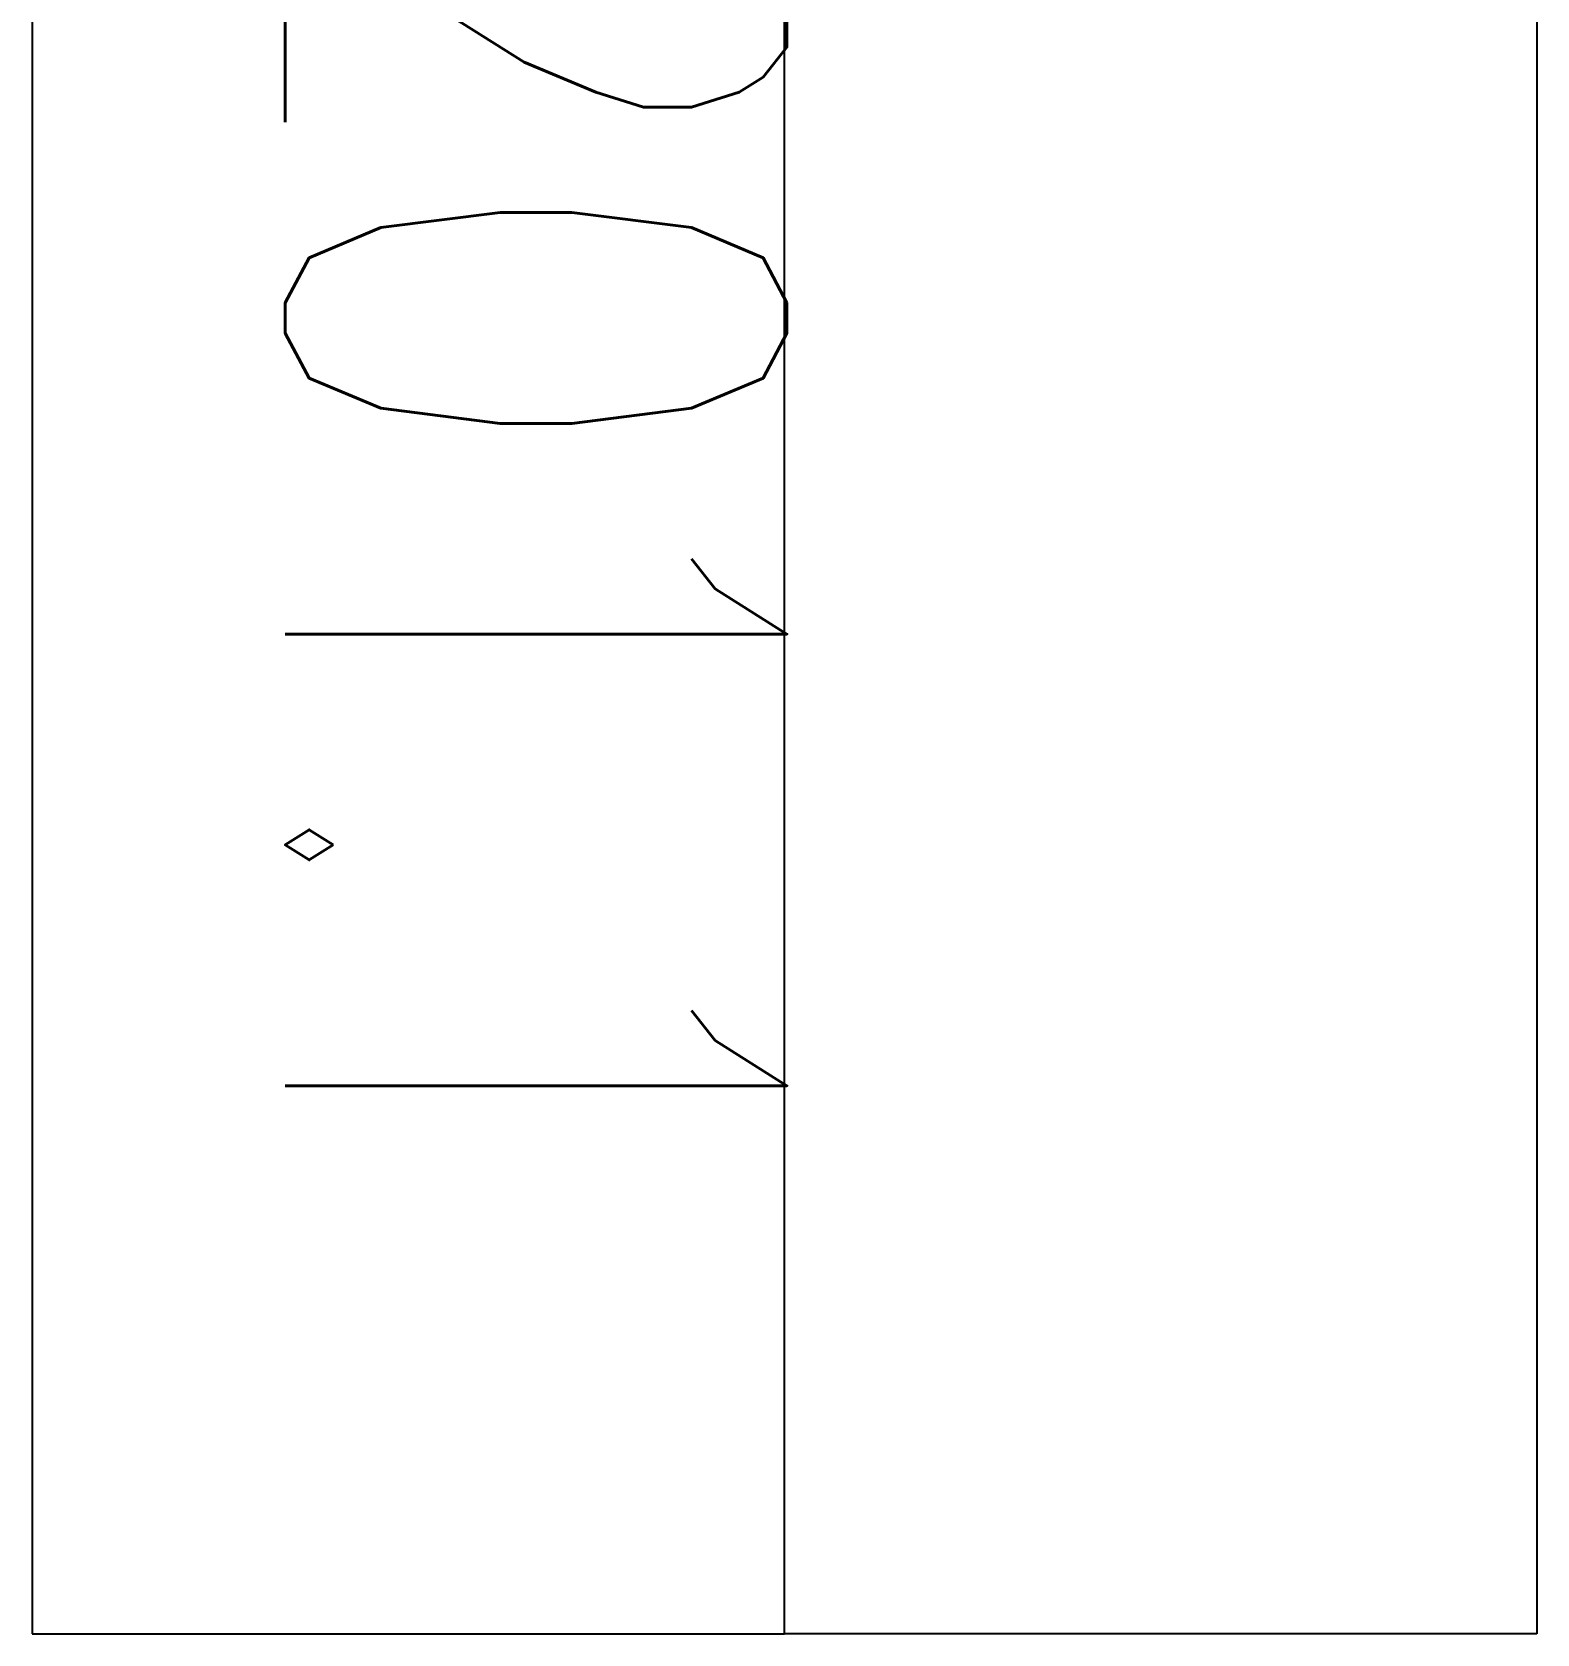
# Model space of a CAD drawing. Header units: millimetres. Extents: x -414464 to 1686, y -90036 to 108605.
# Drawn here: x -125006 to -124142, y -68132 to -67213 of the extents above; entities that cross this region are included whole.
import ezdxf

# ---------------------------------------------------------------- set-up
doc = ezdxf.new("R2010")
doc.units = ezdxf.units.MM
doc.header["$LTSCALE"] = 1000
doc.header["$MEASUREMENT"] = 0
doc.linetypes.add('$1$AUDIT_D_120904163729-0', pattern=[0])
doc.linetypes.add('$36$HIDDEN', pattern=[0.375, 0.25, -0.125])
for name, color, linetype in [('$0$A-HATCH -160', 251, '$1$AUDIT_D_120904163729-0'), ('$21$A-DIMENSIONS', 2, '$36$HIDDEN'), ('a-rcc', 3, 'Continuous'), ('T8(T9 IS SIMILAR) - DIMENSION & TEXTING$0$T8_REFUGE COLUMNS$0$a-section line', 92, 'Continuous'), ('T8(T9 IS SIMILAR)$1$$6$a-beam 2', 50, 'Continuous')]:
    doc.layers.add(name, color=color, linetype=linetype)
doc.styles.add('T8(T9 IS SIMILAR) - DIMENSION & TEXTING$1$T8_REFUGE COLUMNS$0$TEXT1', font='simplex.shx', dxfattribs={"width": 0.8})

# ---------------------------------------------------------------- blocks, each defined once
blk = doc.blocks.new('T8(T9 IS SIMILAR) - DIMENSION & TEXTING')
at = {"layer": 'T8(T9 IS SIMILAR) - DIMENSION & TEXTING$0$T8_REFUGE COLUMNS$0$a-section line', "linetype": 'Continuous'}
for p, q in [((1204581.52, -5730950.39, 0), (1208359.65, -5730950.39, 0)), ((1208359.65, -5730950.39, 0), (1208359.65, -5731382.39, 0)), ((1208359.65, -5731382.39, 0), (1204581.52, -5731382.39, 0)), ((1208359.65, -5731382.39, 0), (1204581.52, -5731382.39, 0)), ((1208359.65, -5731814.39, 0), (1208359.65, -5731382.39, 0)), ((1204581.52, -5731814.39, 0), (1208359.65, -5731814.39, 0))]:
    blk.add_line(p, q, dxfattribs=at)
at = {"layer": 'T8(T9 IS SIMILAR) - DIMENSION & TEXTING$0$T8_REFUGE COLUMNS$0$a-section line', "extrusion": (-6.49687e-15, -1.108e-09, 1), "insert": (1206450.88, -5731572.98, 0), "char_height": 288, "width": 3463.414, "attachment_point": 5, "text_direction": (1, 0, 0), "style": 'T8(T9 IS SIMILAR) - DIMENSION & TEXTING$1$T8_REFUGE COLUMNS$0$TEXT1'}
blk.add_mtext('{\\W0.7;AD-T8/T9-201.0/201.1}', dxfattribs=at)
blk = doc.blocks.new('T8(T9 IS SIMILAR)')
at = {"layer": 'T8(T9 IS SIMILAR)$1$$6$a-beam 2', "linetype": 'ByBlock'}
blk.add_blockref('T8(T9 IS SIMILAR) - DIMENSION & TEXTING', (0, 0), dxfattribs=at)
blk = doc.blocks.new('A$C48506478')
at = {"layer": '$21$A-DIMENSIONS', "linetype": 'ByBlock'}
blk.add_blockref('T8(T9 IS SIMILAR)', (-1195542.61, 5727884.64), dxfattribs=at)
at = {"layer": '$0$A-HATCH -160', "linetype": 'ByBlock'}
blk.add_blockref('T8(T9 IS SIMILAR) - DIMENSION & TEXTING', (-1195542.61, 5727884.64), dxfattribs=at)

msp = doc.modelspace()

# ---------------------------------------------------------------- block references
at = {"layer": 'a-rcc', "linetype": 'ByBlock', "rotation": 270}
msp.add_blockref('A$C48506478', (-121075.99, -55315.35, -0.03), dxfattribs=at)

doc.saveas('drawing.dxf')
